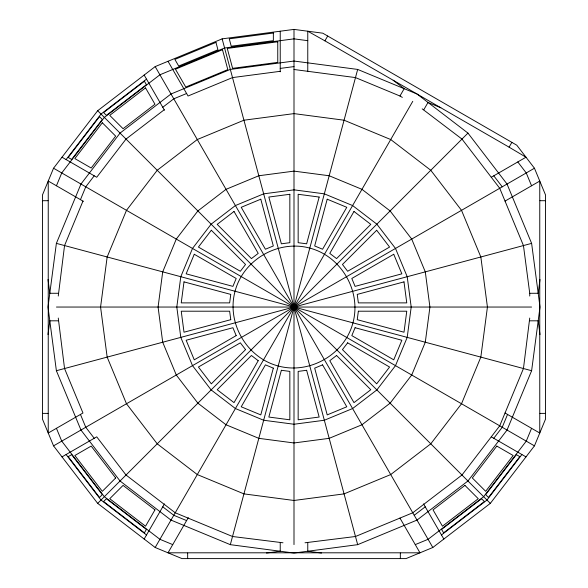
<?xml version="1.0" encoding="UTF-8"?>
<svg xmlns="http://www.w3.org/2000/svg" width="588" height="588" viewBox="0 0 588 588"><rect width="100%" height="100%" fill="white"/><g stroke="black" fill="none" stroke-linecap="round" stroke-linejoin="round"><path stroke-width="0.88" d="M58.263 318.057L64.548 368.529L82.959 412.996L48.238 433.04L48.238 181.045L83.378 201.339M505.041 201.096L539.762 181.045L539.762 433.04L505.041 412.996M56.382 243.373L47.995 307.046L56.382 370.719L80.96 430.048L120.048 480.991L170.998 520.086L230.327 544.664L294 553.051L357.673 544.664L417.002 520.086L467.952 480.991L507.04 430.048L531.618 370.719L540.005 307.046L531.618 243.373L507.04 184.044L467.952 133.094L417.002 93.999L357.673 69.428L294 61.042L230.327 69.428L170.998 93.999L120.048 133.094L80.96 184.044L56.382 243.373L531.618 370.719M47.995 334.565L49.811 320.813L58.263 320.813M58.263 296.036L64.548 245.564L82.959 201.096M529.737 318.057L523.452 368.529L499.726 425.822L461.977 475.016L412.776 512.773L355.483 536.499L305.01 542.783M540.005 279.521L538.189 293.28L529.737 293.28L523.452 245.564L499.726 188.27L461.977 139.069L422.199 108.853M230.327 544.664L357.673 69.428M53.552 168.219L42.446 195.032L42.446 419.06L53.552 445.866L97.674 503.372L155.181 547.494L181.986 558.6L406.014 558.6L432.819 547.494L490.326 503.372L534.448 445.866L545.554 419.06L545.554 195.032L534.448 168.219L516.779 145.199L322.775 33.185L294 29.4L222.139 38.859L155.181 66.598L97.674 110.72L53.552 168.219L534.448 445.866M56.433 185.779L61.747 172.953L104.363 117.409L159.907 74.794L224.587 47.995L294 38.859L307.767 40.675M80.453 199.648L85.767 186.822L94.22 175.805M507.547 414.444L502.233 427.27L493.78 438.28M531.567 428.314L526.253 441.14L483.637 496.684L428.093 539.299L415.268 544.613M307.767 71.31L307.767 31.215L324.907 40.837L327.685 36.022M144.163 539.042L164.449 503.901M294 69.494L355.483 77.587L399.95 96.006L404.176 88.692L393.166 80.24M155.181 547.494L412.776 101.32M188.292 517.668L168.006 552.808L419.994 552.808L399.95 518.079M423.786 109.772L428.013 102.452L440.838 107.766M491.274 177.26L525.995 157.209L509.09 147.169L511.869 142.362M66.099 159.576L101.018 114.065L146.53 79.145M521.901 454.517L486.982 500.028L441.47 534.948M97.674 503.372L467.952 133.094M162.766 107.266L173.776 98.813L186.602 93.499M164.214 109.772L126.023 139.069L96.726 177.26L62.005 157.209M414.224 515.279L425.234 506.827M53.552 445.866L534.448 168.219M62.005 456.883L96.726 436.833L126.023 475.016L175.224 512.773L232.517 536.499L282.99 542.783M56.382 370.719L531.618 243.373M280.233 68.406L294 66.598M280.233 71.31L232.517 77.587L188.05 96.006L168.006 61.284M266.474 553.051L280.233 551.235L280.233 542.783M42.446 200.706L47.995 200.706M540.005 200.706L545.554 200.706M58.263 293.28L49.811 293.28L47.995 279.521M56.448 307.046L531.552 307.046M529.737 320.813L538.189 320.813L540.005 334.565M42.446 413.386L47.995 413.386M540.005 413.386L545.554 413.386M321.526 553.051L307.767 551.235L307.767 542.783M186.602 520.593L173.776 515.279L162.766 506.827M172.732 544.613L159.907 539.299L104.363 496.684L61.747 441.14L56.433 428.314M324.907 40.837L509.09 147.169M399.95 96.006L402.332 97.388M491.274 436.833L525.995 456.883M146.53 534.948L101.018 500.028L66.099 454.517M97.674 110.72L490.326 503.372M517.808 161.943L526.253 172.953L531.567 185.779M493.78 175.805L502.233 186.822M94.22 438.28L85.767 427.27L80.453 414.444M423.551 503.901L443.837 539.042M155.181 66.598L432.819 547.494M144.163 75.051L164.449 110.191M222.139 38.859L357.673 544.664M529.737 293.28L529.737 296.036M400.34 553.051L400.34 558.6M294 29.4L294 544.598M280.233 31.215L280.233 71.787M187.66 553.051L187.66 558.6M107.163 256.985L100.57 307.046L107.163 357.107L126.486 403.758L157.224 443.822L197.289 474.56L243.939 493.883L294 500.476L344.061 493.883L390.711 474.56L430.776 443.822L461.514 403.758L480.837 357.107L487.43 307.046L480.837 256.985L461.514 210.335L430.776 170.27L390.711 139.532L344.061 120.209L294 113.616L243.939 120.209L197.289 139.532L157.224 170.27L126.486 210.335L107.163 256.985M162.707 271.869L158.076 307.046L162.707 342.223L176.282 375.012L197.884 403.162L226.035 424.764L258.823 438.339L294 442.97L329.177 438.339L361.965 424.764L390.116 403.162L411.718 375.012L425.293 342.223L429.924 307.046L425.293 271.869L411.718 239.081L390.116 210.93L361.965 189.329L329.177 175.753L294 171.123L258.823 175.753L226.035 189.329L197.884 210.93L176.282 239.081L162.707 271.869M180.795 276.713L176.804 307.046L180.795 337.38L192.504 365.648L211.129 389.918L235.398 408.542L263.667 420.251L294 424.242L324.333 420.251L352.602 408.542L376.871 389.918L395.496 365.648L407.205 337.38L411.196 307.046L407.205 276.713L395.496 248.445L376.871 224.175L352.602 205.55L324.333 193.842L294 189.851L263.667 193.842L235.398 205.55L211.129 224.175L192.504 248.445L180.795 276.713M184 281.88L181.236 302.886L229.643 302.886L230.761 294.404L184 281.88M235.06 291.251C226.409 322.746 246.607 357.732 278.205 365.986C309.7 374.637 344.686 354.439 352.94 322.841C361.591 291.347 341.393 256.361 309.795 248.107C278.3 239.456 243.314 259.653 235.06 291.251M358.357 311.206L357.239 319.688L404 332.213L406.764 311.206L358.357 311.206M273.324 368.132L260.793 414.893L241.22 406.786L265.423 364.861L273.324 368.132M319.166 197.046L306.642 243.807L298.16 242.69L298.16 194.283L319.166 197.046M281.358 370.286L268.834 417.046L289.84 419.81L289.84 371.403L281.358 370.286M327.207 199.2L314.676 245.96L322.577 249.231L346.78 207.307L327.207 199.2M194.261 254.266L186.153 273.839L232.914 286.371L236.185 278.469L194.261 254.266M355.086 327.722L351.815 335.623L393.74 359.827L401.847 340.246L355.086 327.722M154.967 509.862L145.537 526.201L109.728 498.72L123.068 485.387L154.967 509.862M146.39 529.406L144.405 532.846L103.598 501.535L106.406 498.727L146.39 529.406M258.22 360.701L234.017 402.626L217.2 389.726L251.436 355.497L258.22 360.701M353.983 211.467L329.78 253.391L336.564 258.595L370.8 224.366L353.983 211.467M99.512 116.644L68.201 157.452L71.64 159.436L102.319 119.452L99.512 116.644M102.327 122.774L74.845 158.584L91.184 168.014L115.66 136.115L102.327 122.774M211.32 230.246L198.421 247.063L240.345 271.266L245.549 264.475L211.32 230.246M347.655 342.826L342.451 349.61L376.68 383.839L389.579 367.03L347.655 342.826M496.816 446.079L472.34 477.978L485.673 491.318L513.155 455.509L496.816 446.079M516.36 454.656L485.681 494.64L488.488 497.441L519.799 456.641L516.36 454.656M115.66 477.978L102.327 491.318L74.845 455.509L91.184 446.079L115.66 477.978M245.549 349.61L211.32 383.839L198.421 367.03L240.345 342.826L245.549 349.61M102.319 494.64L99.512 497.441L68.201 456.641L71.64 454.656L102.319 494.64M376.68 230.246L342.451 264.475L347.655 271.266L389.579 247.063L376.68 230.246M144.405 81.247L103.598 112.558L106.406 115.366L146.39 84.687L144.405 81.247M145.537 87.891L109.728 115.373L123.068 128.706L154.967 104.23L145.537 87.891M234.017 211.467L217.2 224.366L251.436 258.595L258.22 253.391L234.017 211.467M336.564 355.497L329.78 360.701L353.983 402.626L370.8 389.726L336.564 355.497M464.932 485.387L433.033 509.862L442.463 526.201L478.272 498.72L464.932 485.387M481.594 498.727L441.61 529.406L443.595 532.846L484.402 501.535L481.594 498.727M236.185 335.623L194.261 359.827L186.153 340.246L232.914 327.722L236.185 335.623M393.74 254.266L351.815 278.469L355.086 286.371L401.847 273.839L393.74 254.266M215.958 42.395L174.871 59.41L178.693 66.04L217.942 49.782L215.958 42.395M222.484 49.715L175.437 69.2L185.742 87.053L227.813 69.627L222.484 49.715M260.793 199.2L241.22 207.307L265.423 249.231L273.324 245.96L260.793 199.2M322.577 364.861L314.676 368.132L327.207 414.893L346.78 406.786L322.577 364.861M230.761 319.688L184 332.213L181.236 311.206L229.643 311.206L230.761 319.688M404 281.88L357.239 294.404L358.357 302.886L406.764 302.886L404 281.88M273.354 33.024L229.254 38.83L231.238 46.217L273.354 40.675L273.354 33.024M277.756 41.785L227.269 48.429L232.605 68.34L277.756 62.394L277.756 41.785M289.84 194.283L268.834 197.046L281.358 243.807L289.84 242.69L289.84 194.283M306.642 370.286L298.16 371.403L298.16 419.81L319.166 417.046L306.642 370.286"/></g></svg>
